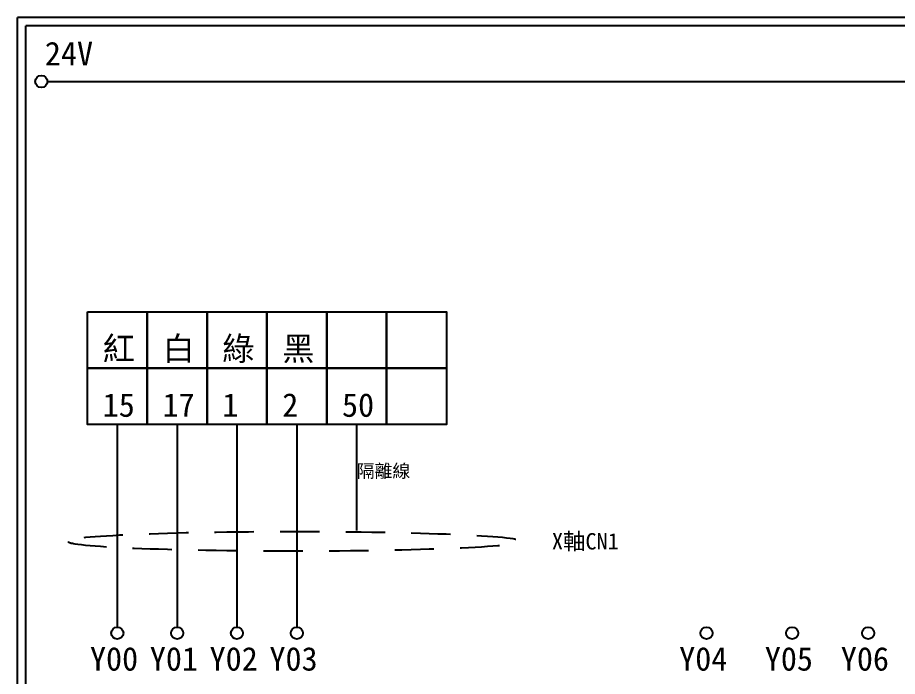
# Model space of a CAD drawing. Extents: x 834 to 1121, y 334 to 538.
# Drawn here: x 834 to 968.2, y 437.1 to 537.6 of the extents above; entities that cross this region are included whole.
import ezdxf

# ---------------------------------------------------------------- set-up
doc = ezdxf.new("R2010")
doc.units = 0
doc.linetypes.add('HIDDEN5', pattern=[10, 6, -4])
doc.layers.add('圖框層', color=7, linetype='CONTINUOUS')
doc.layers.add('標尺寸層', color=3, linetype='CONTINUOUS')
doc.styles.add('STSL', font='KAIU.TTF')

msp = doc.modelspace()

# ---------------------------------------------------------------- linework, layer by layer
at = {"layer": '圖框層', "color": 7}
for p, q in [((1120.96, 537.62), (833.96, 537.62)), ((833.96, 333.65), (833.96, 537.62)), ((1119.71, 536.37), (835.21, 536.37)), ((835.21, 334.9), (835.21, 536.37))]:
    msp.add_line(p, q, dxfattribs=at)
at = {"layer": '標尺寸層', "color": 7}
for p, q in [((838.5, 527.87), (1116.09, 527.87)), ((849.17, 475.5), (849.17, 444.61)), ((858.3, 475.5), (858.3, 444.61)), ((867.42, 475.5), (867.42, 444.61)), ((876.55, 475.5), (876.55, 444.61))]:
    msp.add_line(p, q, dxfattribs=at)
at = {"layer": '標尺寸層'}
msp.add_line((885.68, 475.5), (885.68, 459.35), dxfattribs=at)
at = {"layer": '標尺寸層', "color": 7}
for points in [[(844.6, 492.72), (853.73, 492.72), (853.73, 484.11), (844.6, 484.11)], [(853.73, 492.72), (862.86, 492.72), (862.86, 484.11), (853.73, 484.11)], [(862.86, 492.72), (871.99, 492.72), (871.99, 484.11), (862.86, 484.11)], [(871.99, 492.72), (881.11, 492.72), (881.11, 484.11), (871.99, 484.11)], [(881.11, 492.72), (890.24, 492.72), (890.24, 484.11), (881.11, 484.11)], [(890.24, 492.72), (899.37, 492.72), (899.37, 484.11), (890.24, 484.11)], [(844.6, 484.11), (853.73, 484.11), (853.73, 475.5), (844.6, 475.5)], [(853.73, 484.11), (862.86, 484.11), (862.86, 475.5), (853.73, 475.5)], [(862.86, 484.11), (871.99, 484.11), (871.99, 475.5), (862.86, 475.5)], [(871.99, 484.11), (881.11, 484.11), (881.11, 475.5), (871.99, 475.5)], [(881.11, 484.11), (890.24, 484.11), (890.24, 475.5), (881.11, 475.5)], [(890.24, 484.11), (899.37, 484.11), (899.37, 475.5), (890.24, 475.5)]]:
    msp.add_lwpolyline(points, close=True, dxfattribs=at)
for centre in [(837.58, 527.87), (849.17, 443.68), (858.3, 443.68), (867.42, 443.68), (876.55, 443.68), (939.06, 443.68), (952.12, 443.68), (963.72, 443.68)]:
    msp.add_circle(centre, 0.92, dxfattribs=at)
at = {"layer": '標尺寸層', "color": 7, "linetype": 'HIDDEN5', "extrusion": (0, 0, -1)}
msp.add_ellipse((876.12, 457.68), major_axis=(-34.51, 0), ratio=0.042058, dxfattribs=at)

# ---------------------------------------------------------------- texts
at = {"layer": '圖框層', "color": 4, "style": 'STSL'}
for s, height, p in [('24V', 3.6, (838.12, 530.33)), ('隔離線', 2, (885.68, 467.43)), ('X軸CN1', 2.5, (915.47, 456.44)), ('Y00', 3.6, (845, 437.95)), ('Y01', 3.6, (854.13, 437.95)), ('Y02', 3.6, (863.25, 437.95)), ('Y03', 3.6, (872.38, 437.95)), ('Y04', 3.6, (934.89, 437.95)), ('Y05', 3.6, (947.95, 437.95)), ('Y06', 3.6, (959.55, 437.95))]:
    msp.add_text(s, height=height, dxfattribs=at).set_placement(p)
at = {"layer": '圖框層', "color": 7, "style": 'STSL'}
for s, p in [('紅', (846.94, 485.3)), ('白', (856.07, 485.3)), ('綠', (865.2, 485.3)), ('黑', (874.33, 485.3)), ('15', (846.94, 476.69)), ('17', (856.07, 476.69)), ('1', (865.2, 476.69)), ('2', (874.33, 476.69)), ('50', (883.45, 476.69))]:
    msp.add_text(s, height=3.6, dxfattribs=at).set_placement(p)

doc.saveas('drawing.dxf')
